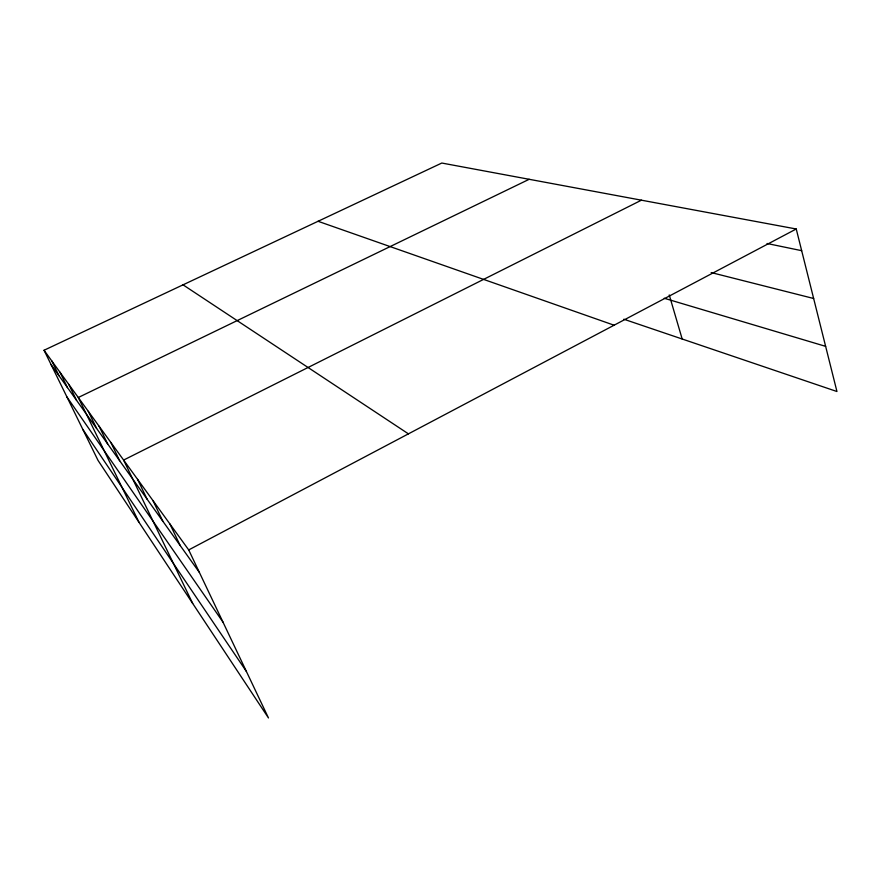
<?xml version="1.0" encoding="UTF-8"?>
<svg xmlns="http://www.w3.org/2000/svg" width="881" height="881" viewBox="0 0 881 881"><rect width="100%" height="100%" fill="white"/><g stroke="black" fill="none" stroke-linecap="round" stroke-linejoin="round"><path stroke-width="1.32" d="M796.237 228.994L441.81 163.04L44.05 350.253L188.71 549.92L796.237 228.994L836.95 391.516L623.847 319.219M641.412 200.185L123.604 460.069L192.686 603.452M529.173 179.295L78.288 397.507L139.044 522.378M767.043 243.497L801.666 250.678M711.187 272.559L813.648 298.494M664.23 298.263L825.64 346.354M318.052 221.285L614.09 325.21M183.039 284.838L408.432 433.859M51.153 364.745L199.414 572.474M66.923 396.946L222.959 622.074M82.858 429.454L246.427 671.509M44.05 350.253L98.011 460.378L268.474 717.96L188.71 549.92M68.762 384.358L76.548 400.326M59.93 372.167L67.474 387.607M51.715 360.825L59.027 375.78M88.276 411.295L96.58 428.386M99.09 426.217L107.658 443.925M110.819 442.416L119.695 460.785M137.59 479.374L147.127 499.219M152.953 500.573L162.853 521.255M169.901 523.975L180.198 545.548M669.241 294.937L682.18 339.009"/></g></svg>
